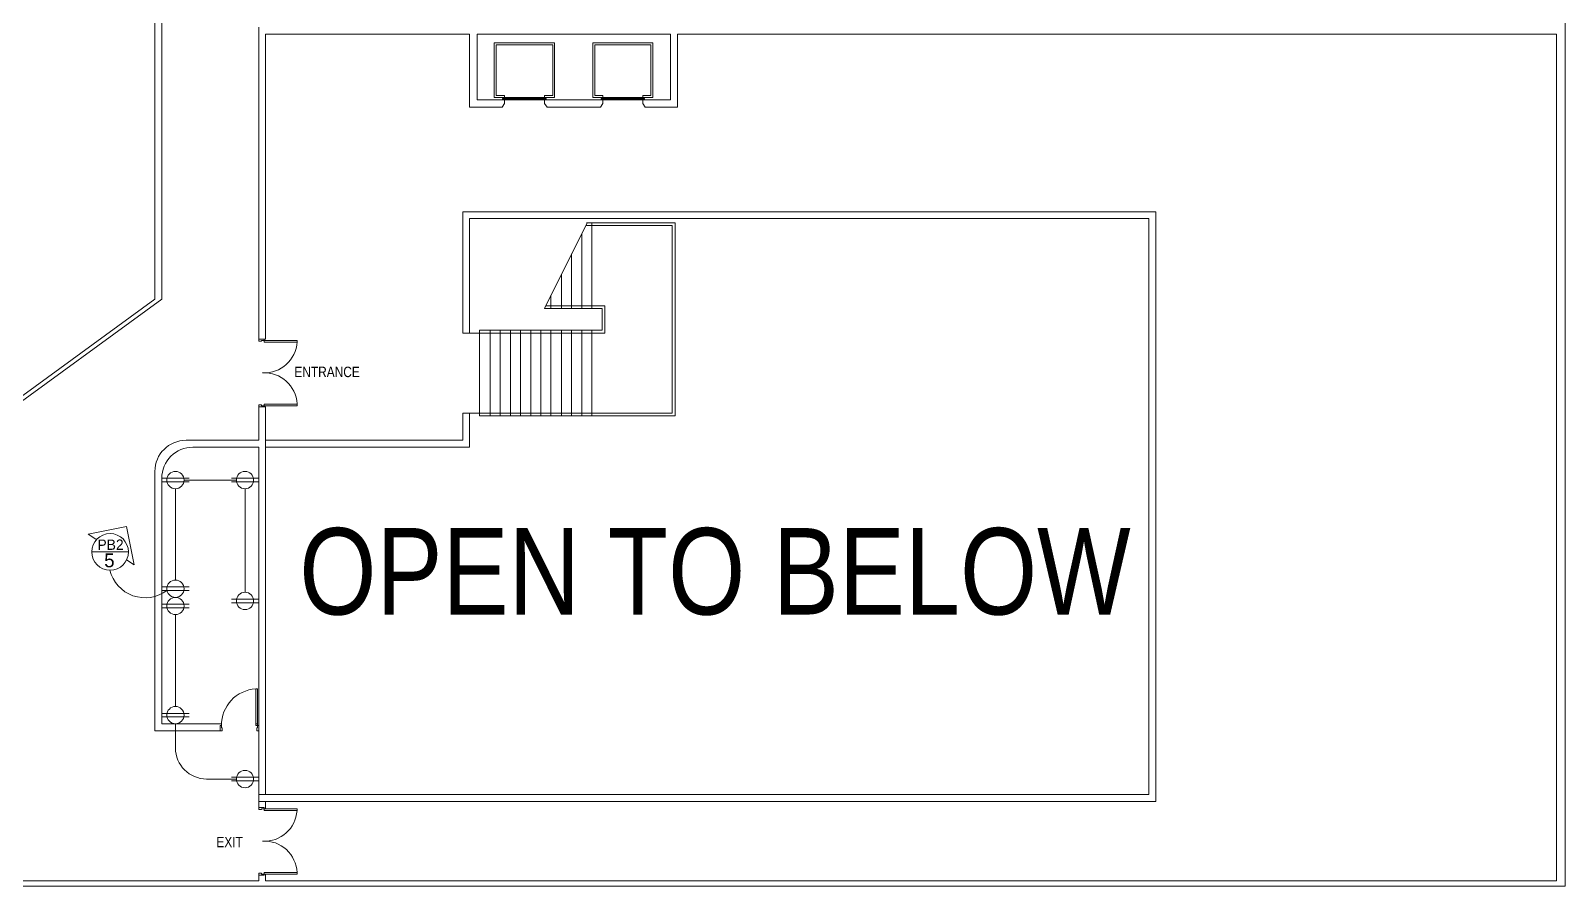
# Model space of a CAD drawing. Header units: inches. Extents: x -2 to 2474, y 1 to 287.
# Drawn here: x 592.4 to 666.9, y 111.2 to 152.8 of the extents above; entities that cross this region are included whole.
import ezdxf

# ---------------------------------------------------------------- set-up
doc = ezdxf.new("R2010")
doc.units = ezdxf.units.IN
doc.header["$MEASUREMENT"] = 0
for name, color, linetype in [('ACU', 6, 'Continuous'), ('NUMBER', 170, 'Continuous'), ('OUTLETS', 4, 'Continuous'), ('PDF_0', 7, 'Continuous'), ('PDF_Text', 7, 'Continuous'), ('POWER LINE', 1, 'Continuous'), ('TEXT', 82, 'Continuous')]:
    doc.layers.add(name, color=color, linetype=linetype)
doc.styles.add('PDF Arial Narrow', font='ARIALN.TTF')

msp = doc.modelspace()

# ---------------------------------------------------------------- linework, layer by layer
at = {"lineweight": 5}
for p, q in [((598.40471, 139.7626), (598.40471, 158.01656)), ((598.74072, 139.7626), (598.74072, 157.68055)), ((603.44488, 152.9764), (603.44488, 140.77681)), ((613.68688, 152.62821), (603.78089, 152.62821)), ((603.78089, 152.62821), (603.78089, 139.62333)), ((623.43619, 152.62821), (614.05248, 152.62821)), ((666.47242, 152.62821), (623.78438, 152.62821)), ((613.35087, 140.04312), (613.35087, 144.00946)), ((613.35087, 144.00946), (647.01386, 144.00946)), ((647.01386, 115.37115), (647.01386, 144.00946)), ((613.68688, 140.04312), (613.68688, 143.67345)), ((613.68688, 143.67345), (646.67785, 143.67345)), ((646.67785, 115.70716), (646.67785, 143.67345)), ((603.44488, 140.77681), (603.44488, 137.81383)), ((598.40471, 139.7626), (588.9964, 132.90941)), ((598.74072, 139.7626), (589.33241, 132.90941)), ((603.78089, 139.62333), (603.78089, 137.81383)), ((613.35087, 140.04312), (613.35087, 138.11106)), ((613.68688, 140.04312), (613.68688, 138.11106)), ((613.35087, 138.11106), (613.68688, 138.11106)), ((603.78089, 137.81383), (603.70602, 137.81383)), ((603.78089, 136.17948), (603.78089, 136.1926)), ((603.78089, 136.1926), (603.78089, 136.17948)), ((603.44488, 134.62789), (603.44488, 133.21664)), ((603.78089, 134.54085), (603.70602, 134.54085)), ((603.78089, 133.21664), (603.78089, 134.54085)), ((613.35087, 132.90941), (613.35087, 134.22874)), ((613.68688, 134.22874), (613.35087, 134.22874)), ((613.68688, 132.5734), (613.68688, 134.22874)), ((599.91676, 132.90941), (603.44488, 132.90941)), ((603.44488, 133.21664), (603.44488, 132.90941)), ((613.35087, 132.90941), (603.78089, 132.90941)), ((600.25277, 132.5734), (601.0928, 132.5734)), ((601.0928, 132.5734), (603.44488, 132.5734)), ((603.44488, 132.5734), (603.44488, 123.32282)), ((613.68688, 132.5734), (603.78089, 132.5734)), ((603.78089, 132.32875), (603.78089, 115.70716)), ((598.40471, 125.85318), (598.40471, 131.39736)), ((598.74072, 119.13295), (598.74072, 131.06135)), ((598.40471, 125.85318), (598.40471, 118.79694)), ((603.44488, 123.32282), (603.44488, 122.02259)), ((603.44488, 122.02259), (603.44488, 114.97974)), ((598.40471, 118.79694), (601.66911, 118.79694)), ((598.74072, 119.13295), (601.63558, 119.13295)), ((601.58207, 119.05808), (601.63455, 119.05808)), ((603.3056, 119.13295), (603.39265, 119.13295)), ((603.3056, 119.05808), (603.39265, 119.05808)), ((603.35783, 118.79694), (603.44488, 118.79694)), ((603.35783, 118.79694), (603.44488, 118.79694)), ((603.78089, 115.70716), (603.44488, 115.70716)), ((646.67785, 115.70716), (603.78089, 115.70716)), ((603.78089, 115.37115), (603.44488, 115.37115)), ((603.44488, 115.12819), (603.44488, 115.06678)), ((647.01386, 115.37115), (603.78089, 115.37115)), ((603.78089, 115.37115), (603.78089, 115.01455)), ((603.78089, 113.44638), (603.78089, 113.43173)), ((603.78089, 113.44556), (603.78089, 113.43244)), ((603.78089, 113.43244), (603.78089, 113.44556)), ((603.44488, 111.88085), (603.44488, 111.50702)), ((603.44488, 111.88085), (603.44488, 111.7938)), ((603.78089, 111.82862), (603.78089, 111.50702)), ((601.56989, 111.24588), (624.79413, 111.24588)), ((604.23354, 111.50702), (624.79413, 111.50702)), ((624.79413, 111.50702), (646.67785, 111.50702)), ((624.79413, 111.24588), (646.67785, 111.24588))]:
    msp.add_line(p, q, dxfattribs=at)
for centre in [(599.91676, 131.39736), (600.25277, 131.06135)]:
    msp.add_arc(centre, 1.51205, 90, 180, dxfattribs=at)
at = {"layer": 'OUTLETS', "lineweight": 5}
for p, q in [((598.99273, 131.06135), (598.74072, 131.06135)), ((599.82427, 130.89334), (598.74072, 130.89334)), ((598.98425, 130.97735), (598.98425, 130.97735)), ((599.82427, 131.06135), (598.99273, 131.06135)), ((599.81579, 131.06135), (600.0678, 131.06135)), ((599.82427, 130.89334), (600.0678, 130.89334)), ((602.36982, 131.06135), (602.11781, 131.06135)), ((603.20136, 130.89334), (602.11781, 130.89334)), ((602.36133, 130.97735), (602.36133, 130.97735)), ((603.20136, 131.06135), (602.36982, 131.06135)), ((603.19287, 131.06135), (603.44488, 131.06135)), ((603.20136, 130.89334), (603.44488, 130.89334)), ((598.99273, 125.78372), (598.74072, 125.78372)), ((599.82427, 125.61572), (598.74072, 125.61572)), ((598.98425, 125.69972), (598.98425, 125.69972)), ((599.82427, 125.78372), (598.99273, 125.78372)), ((599.81579, 125.78372), (600.0678, 125.78372)), ((599.82427, 125.61572), (600.0678, 125.61572)), ((598.99273, 124.94369), (598.74072, 124.94369)), ((599.82427, 124.77569), (598.74072, 124.77569)), ((598.98425, 124.85969), (598.98425, 124.85969)), ((599.82427, 124.94369), (598.99273, 124.94369)), ((599.81579, 124.94369), (600.0678, 124.94369)), ((599.82427, 124.77569), (600.0678, 124.77569)), ((602.36982, 125.19005), (602.11781, 125.19005)), ((603.20136, 125.02204), (602.11781, 125.02204)), ((602.36133, 125.10604), (602.36133, 125.10604)), ((603.20136, 125.19005), (602.36982, 125.19005)), ((603.19287, 125.19005), (603.44488, 125.19005)), ((603.20136, 125.02204), (603.44488, 125.02204)), ((598.99273, 119.64397), (598.74072, 119.64397)), ((599.82427, 119.47596), (598.74072, 119.47596)), ((598.98425, 119.55996), (598.98425, 119.55996)), ((599.82427, 119.64397), (598.99273, 119.64397)), ((599.81579, 119.64397), (600.0678, 119.64397)), ((599.82427, 119.47596), (600.0678, 119.47596)), ((602.36982, 116.53937), (602.11781, 116.53937)), ((603.20136, 116.37136), (602.11781, 116.37136)), ((602.36133, 116.45537), (602.36133, 116.45537)), ((603.20136, 116.53937), (602.36982, 116.53937)), ((603.19287, 116.53937), (603.44488, 116.53937)), ((603.20136, 116.37136), (603.44488, 116.37136))]:
    msp.add_line(p, q, dxfattribs=at)
for centre in [(599.40426, 130.97735), (602.78134, 130.97735), (599.40426, 125.69972), (599.40426, 124.85969), (602.78134, 125.10604), (599.40426, 119.55996), (602.78134, 116.45537)]:
    msp.add_circle(centre, 0.42001, dxfattribs=at)
at = {"layer": 'PDF_0', "lineweight": 5}
for points in [[(666.89548, 111.24588), (666.89548, 217.98339)], [(615.3756, 149.44227), (615.3756, 149.26818), (615.27115, 149.09408), (613.68688, 149.09408), (613.68688, 152.62821)], [(617.42992, 149.44227), (614.05248, 149.44227), (614.05248, 152.62821), (623.43619, 152.62821), (623.43619, 149.44227)], [(615.3756, 149.56414), (615.3756, 149.65119), (614.97519, 149.65119), (614.97519, 152.12333), (617.72588, 152.12333), (617.72588, 149.65119), (617.32547, 149.65119), (617.32547, 149.56414)], [(620.16321, 149.44227), (620.16321, 149.26818), (620.04134, 149.09408), (617.44733, 149.09408), (617.32547, 149.26818), (617.32547, 149.44227), (622.09566, 149.44227), (623.43619, 149.44227), (623.43619, 152.62821)], [(620.16321, 149.56414), (620.16321, 149.65119), (619.76279, 149.65119), (619.76279, 152.12333), (622.49608, 152.12333), (622.49608, 149.65119), (622.09566, 149.65119), (622.09566, 149.56414)], [(623.78438, 152.62821), (623.78438, 149.09408), (622.21753, 149.09408), (622.09566, 149.26818), (622.09566, 149.44227)], [(646.67785, 111.50702), (666.47242, 111.50702), (666.47242, 152.62821)], [(613.68688, 134.22874), (623.52324, 134.22874), (623.52324, 143.3339), (619.32756, 143.3339)], [(619.39719, 143.47318), (617.32547, 139.31231), (620.12839, 139.31231), (620.12839, 138.25033), (614.17435, 138.25033), (614.17435, 134.08947), (623.66252, 134.08947), (623.66252, 143.47318), (619.36237, 143.47318)], [(619.62352, 143.47318), (619.62352, 139.31231)], [(619.13605, 142.95089), (619.13605, 139.31231)], [(618.63118, 141.95855), (618.63118, 139.31231)], [(618.14371, 140.9488), (618.14371, 139.31231)], [(613.68688, 138.11106), (620.25026, 138.11106), (620.25026, 139.43418), (617.3951, 139.43418)], [(617.63884, 139.95646), (617.63884, 139.31231)], [(614.67922, 134.08947), (614.67922, 138.25033)], [(615.16669, 134.08947), (615.16669, 138.25033)], [(615.67157, 134.08947), (615.67157, 138.25033)], [(616.15903, 134.08947), (616.15903, 138.25033)], [(616.66391, 134.08947), (616.66391, 138.25033)], [(617.15137, 134.08947), (617.15137, 138.25033)], [(617.63884, 134.08947), (617.63884, 138.25033)], [(618.14371, 134.08947), (618.14371, 138.25033)], [(618.63118, 134.08947), (618.63118, 138.25033)], [(619.13605, 134.08947), (619.13605, 138.25033)], [(619.62352, 134.08947), (619.62352, 138.25033)], [(603.78089, 133.21664), (603.78089, 132.32875)], [(603.44488, 119.05808), (603.44488, 118.79694)], [(583.01138, 111.50702), (603.44488, 111.50702)], [(583.01138, 111.24588), (601.56989, 111.24588)], [(603.78089, 111.50702), (604.23354, 111.50702)], [(646.67785, 111.24588), (666.89548, 111.24588)]]:
    msp.add_lwpolyline(points, dxfattribs=at)
for points in [[(614.88814, 149.56414), (617.81293, 149.56414), (617.81293, 152.21038), (614.88814, 152.21038)], [(619.67575, 149.56414), (622.58313, 149.56414), (622.58313, 152.21038), (619.67575, 152.21038)], [(615.28856, 149.56414), (616.15903, 149.56414), (617.41251, 149.56414), (617.41251, 149.52932), (616.15903, 149.52932), (615.28856, 149.52932)], [(616.15903, 149.4945), (617.41251, 149.4945), (617.41251, 149.45968), (616.15903, 149.45968), (615.28856, 149.45968), (615.28856, 149.4945)], [(620.07616, 149.56414), (620.94664, 149.56414), (622.18271, 149.56414), (622.18271, 149.52932), (620.94664, 149.52932), (620.07616, 149.52932)], [(620.94664, 149.4945), (622.18271, 149.4945), (622.18271, 149.45968), (620.94664, 149.45968), (620.07616, 149.45968), (620.07616, 149.4945)], [(603.70602, 137.81383), (603.70602, 137.7616), (603.58416, 137.7616), (603.58416, 137.72678), (603.44488, 137.72678), (603.44488, 137.81383)], [(603.70602, 137.67455), (603.70602, 137.7616), (605.30769, 137.7616), (605.30769, 137.67455)], [(603.70602, 134.54085), (603.70602, 134.57567), (603.58416, 134.57567), (603.58416, 134.62789), (603.44488, 134.62789), (603.44488, 134.54085)], [(603.70602, 134.66271), (603.70602, 134.57567), (605.30769, 134.57567), (605.30769, 134.66271)], [(603.3056, 119.05808), (603.39265, 119.05808), (603.39265, 120.83385), (603.3056, 120.83385)], [(601.58207, 119.05808), (601.63429, 119.05808), (601.63429, 118.93622), (601.66911, 118.93622), (601.66911, 118.79694), (601.58207, 118.79694)], [(603.44488, 119.05808), (603.39265, 119.05808), (603.39265, 118.93622), (603.35783, 118.93622), (603.35783, 118.79694), (603.44488, 118.79694)], [(603.70602, 115.06678), (603.70602, 115.01455), (603.58416, 115.01455), (603.58416, 114.97974), (603.44488, 114.97974), (603.44488, 115.06678)], [(603.70602, 114.92751), (603.70602, 115.01455), (605.30769, 115.01455), (605.30769, 114.92751)], [(603.70602, 111.7938), (603.70602, 111.82862), (603.58416, 111.82862), (603.58416, 111.88085), (603.44488, 111.88085), (603.44488, 111.7938)], [(603.70602, 111.91567), (603.70602, 111.82862), (605.30769, 111.82862), (605.30769, 111.91567)]]:
    msp.add_lwpolyline(points, close=True, dxfattribs=at)
for centre, radius, start, end in [((603.69732, 137.80512), 1.62778, 267.8194831, 355.9021698), ((603.69732, 134.56696), 1.62778, 4.0978302, 92.1805169), ((603.39942, 119.07143), 1.76491, 93.0468967, 180.6961514), ((603.70526, 115.03605), 1.60611, 267.5063505, 356.1247687), ((603.7065, 111.84536), 1.60274, 2.5141686, 92.543062)]:
    msp.add_arc(centre, radius, start, end, dxfattribs=at)
at = {"layer": 'POWER LINE', "lineweight": 5}
for p, q in [((599.40426, 126.11973), (599.40426, 130.55733)), ((599.82427, 130.97735), (602.36133, 130.97735)), ((602.78134, 130.55733), (602.78134, 125.52606)), ((595.16588, 128.35431), (597.03086, 128.72143)), ((595.54354, 128.10088), (595.16588, 128.35431)), ((597.39797, 126.85645), (597.03086, 128.72143)), ((595.36275, 127.4871), (596.22993, 127.4871)), ((596.22993, 127.4871), (597.09711, 127.4871)), ((597.02031, 127.10988), (597.39797, 126.85645)), ((599.40426, 119.97998), (599.40426, 124.43968)), ((599.40426, 119.13995), (599.40426, 117.96742)), ((600.91631, 116.45537), (602.36133, 116.45537))]:
    msp.add_line(p, q, dxfattribs=at)
msp.add_circle((596.22993, 127.4871), 0.88923, dxfattribs=at)
msp.add_arc((600.91631, 117.96742), 1.51205, 180, 270, dxfattribs=at)
at = {"layer": 'TEXT', "lineweight": 5}
msp.add_arc((597.92933, 127.02088), 1.76219, 193.8871282, 307.117956, dxfattribs=at)

# ---------------------------------------------------------------- texts
at = {"layer": 'ACU', "lineweight": 5, "insert": (595.61357, 128.0894), "char_height": 0.504017, "attachment_point": 1}
msp.add_mtext_dynamic_manual_height_columns('{\\C3;PB2}', width=1.1760392, gutter_width=21.0007, heights=[0], dxfattribs=at)
at = {"layer": 'NUMBER', "lineweight": 5, "insert": (595.9456, 127.41212), "char_height": 0.67202, "attachment_point": 1}
msp.add_mtext('5', dxfattribs=at)
at = {"layer": 'PDF_Text', "lineweight": 5, "attachment_point": 4, "style": 'PDF Arial Narrow'}
for s, insert, char_height in [('ENTRANCE', (605.1797, 136.22722), 0.504017), ('OPEN TO BELOW', (605.41806, 126.51577), 4.2001401), ('EXIT', (601.39105, 113.39472), 0.504017)]:
    msp.add_mtext(s, dxfattribs=dict(at, insert=insert, char_height=char_height))

doc.saveas('drawing.dxf')
